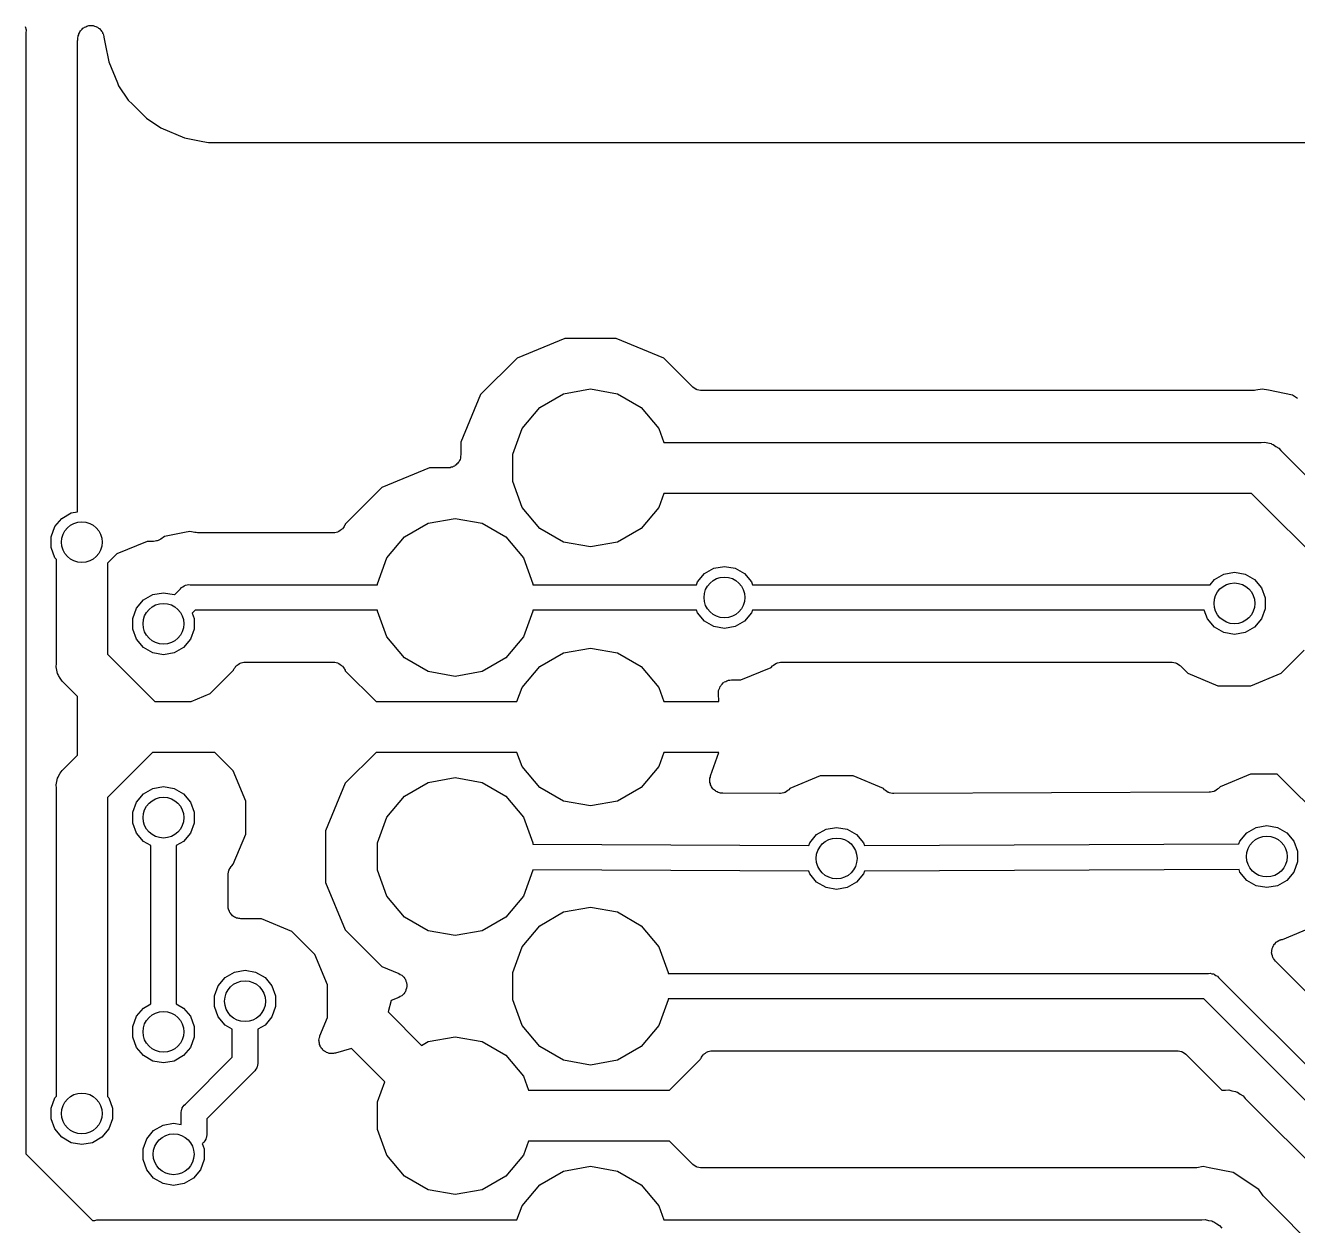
# Model space of a CAD drawing. Extents: x 61 to 194, y -153 to -61.
# Drawn here: x 172.65 to 185.12, y -79.2 to -67.44 of the extents above; entities that cross this region are included whole.
import ezdxf

# ---------------------------------------------------------------- set-up
doc = ezdxf.new("R2010")
doc.units = 0
doc.header["$MEASUREMENT"] = 0
doc.layers.add('BLACK', color=7, linetype='CONTINUOUS')

msp = doc.modelspace()

# ---------------------------------------------------------------- linework, layer by layer
at = {"layer": 'BLACK', "linetype": 'CONTINUOUS'}
for p, q in [((172.644, -67.4458), (172.653, -67.4779)), ((173.193, -67.4804), (173.202, -67.4724)), ((173.202, -67.4724), (173.211, -67.463)), ((173.211, -67.463), (173.219, -67.4583)), ((173.219, -67.4583), (173.227, -67.452)), ((173.227, -67.452), (173.238, -67.4478)), ((173.238, -67.4478), (173.249, -67.4418)), ((173.249, -67.4418), (173.259, -67.4403)), ((173.259, -67.4403), (173.268, -67.4369)), ((173.268, -67.4369), (173.28, -67.4369)), ((173.28, -67.4369), (173.293, -67.435)), ((173.293, -67.435), (173.302, -67.4369)), ((173.302, -67.4369), (173.312, -67.4369)), ((173.312, -67.4369), (173.324, -67.4412)), ((173.324, -67.4412), (173.336, -67.4437)), ((173.336, -67.4437), (173.344, -67.4487)), ((173.344, -67.4487), (173.354, -67.452)), ((173.354, -67.452), (173.363, -67.4601)), ((173.363, -67.4601), (173.374, -67.4665)), ((173.374, -67.4665), (173.38, -67.4741)), ((172.653, -67.4779), (172.65, -67.5109)), ((172.65, -67.5109), (172.65, -78.4964)), ((173.158, -67.5872), (173.16, -67.5749)), ((173.158, -72.2028), (173.158, -67.5872)), ((173.16, -67.5624), (173.165, -67.5372)), ((173.16, -67.5749), (173.16, -67.5624)), ((173.165, -67.5372), (173.169, -67.5282)), ((173.169, -67.5282), (173.171, -67.5186)), ((173.171, -67.5186), (173.177, -67.5078)), ((173.177, -67.5078), (173.181, -67.4961)), ((173.181, -67.4961), (173.188, -67.4888)), ((173.188, -67.4888), (173.193, -67.4804)), ((173.38, -67.4741), (173.387, -67.4804)), ((173.387, -67.4804), (173.394, -67.4912)), ((173.394, -67.4912), (173.401, -67.5009)), ((173.401, -67.5009), (173.404, -67.5102)), ((173.404, -67.5102), (173.409, -67.5186)), ((173.409, -67.5186), (173.412, -67.5309)), ((173.412, -67.5309), (173.416, -67.5427)), ((173.416, -67.5427), (173.415, -67.5493)), ((173.415, -67.5493), (173.428, -67.6137)), ((173.428, -67.6137), (173.428, -67.6137)), ((173.428, -67.6137), (173.464, -67.7928)), ((173.464, -67.7928), (173.549, -67.9979)), ((173.549, -67.9979), (173.56, -68.0256)), ((173.56, -68.0256), (173.655, -68.1671)), ((173.655, -68.1671), (173.696, -68.2081)), ((173.696, -68.2081), (173.696, -68.2081)), ((173.696, -68.2081), (173.833, -68.3452)), ((173.833, -68.3452), (173.974, -68.4397)), ((173.974, -68.4397), (174.207, -68.5362)), ((174.207, -68.5362), (174.386, -68.5718)), ((174.386, -68.5718), (174.386, -68.5718)), ((174.386, -68.5718), (174.443, -68.583)), ((174.443, -68.583), (194.04, -68.583)), ((177.934, -70.502), (177.467, -70.6953)), ((178.439, -70.502), (177.934, -70.502)), ((178.906, -70.6953), (178.439, -70.502)), ((177.467, -70.6953), (177.11, -71.0526)), ((179.187, -70.9768), (178.906, -70.6953)), ((177.11, -71.0526), (176.916, -71.5194)), ((177.689, -71.1793), (177.922, -71.0449)), ((177.922, -71.0449), (178.186, -70.9982)), ((178.186, -70.9982), (178.451, -71.0449)), ((178.451, -71.0449), (178.684, -71.1793)), ((179.192, -70.98), (179.187, -70.9768)), ((179.195, -70.9843), (179.192, -70.98)), ((179.21, -70.9926), (179.195, -70.9843)), ((179.223, -71.0021), (179.21, -70.9926)), ((179.229, -71.0035), (179.223, -71.0021)), ((179.234, -71.0063), (179.229, -71.0035)), ((179.25, -71.0092), (179.234, -71.0063)), ((179.266, -71.0135), (179.25, -71.0092)), ((179.272, -71.013), (179.266, -71.0135)), ((179.277, -71.014), (179.272, -71.013)), ((184.685, -71.014), (179.277, -71.014)), ((184.697, -71.0118), (184.685, -71.014)), ((184.71, -71.0116), (184.697, -71.0118)), ((184.772, -70.9992), (184.71, -71.0116)), ((184.834, -71.0116), (184.772, -70.9992)), ((185.068, -71.058), (184.834, -71.0116)), ((184.834, -71.0116), (184.834, -71.0116)), ((185.12, -71.0928), (185.068, -71.058)), ((177.516, -71.3851), (177.689, -71.1793)), ((178.684, -71.1793), (178.856, -71.3851)), ((177.424, -71.6376), (177.516, -71.3851)), ((178.856, -71.3851), (178.906, -71.522)), ((176.916, -71.5194), (176.916, -71.645)), ((178.906, -71.522), (184.761, -71.522)), ((184.761, -71.522), (184.794, -71.5191)), ((184.794, -71.5191), (184.826, -71.5277)), ((184.826, -71.5277), (184.859, -71.5335)), ((184.859, -71.5335), (184.868, -71.539)), ((184.868, -71.539), (184.879, -71.5419)), ((184.879, -71.5419), (184.906, -71.5609)), ((184.906, -71.5609), (184.935, -71.5775)), ((184.935, -71.5775), (184.956, -71.6029)), ((176.899, -71.7085), (176.892, -71.717)), ((176.903, -71.6981), (176.899, -71.7085)), ((176.909, -71.6884), (176.903, -71.6981)), ((176.911, -71.6775), (176.909, -71.6884)), ((176.914, -71.6671), (176.911, -71.6775)), ((176.916, -71.645), (176.914, -71.6559)), ((176.914, -71.6559), (176.914, -71.6671)), ((177.424, -71.9064), (177.424, -71.6376)), ((184.956, -71.6029), (186.146, -72.792)), ((176.607, -71.772), (176.141, -71.9653)), ((176.789, -71.772), (176.607, -71.772)), ((176.8, -71.7701), (176.789, -71.772)), ((176.811, -71.7701), (176.8, -71.7701)), ((176.822, -71.7663), (176.811, -71.7701)), ((176.833, -71.7643), (176.822, -71.7663)), ((176.842, -71.7588), (176.833, -71.7643)), ((176.853, -71.755), (176.842, -71.7588)), ((176.861, -71.7478), (176.853, -71.755)), ((176.871, -71.7423), (176.861, -71.7478)), ((176.878, -71.7338), (176.871, -71.7423)), ((176.887, -71.7266), (176.878, -71.7338)), ((176.892, -71.717), (176.887, -71.7266)), ((177.516, -72.1589), (177.424, -71.9064)), ((176.141, -71.9653), (175.783, -72.3226)), ((178.906, -72.022), (178.856, -72.1589)), ((184.668, -72.022), (178.906, -72.022)), ((185.858, -73.2111), (184.668, -72.022)), ((173.096, -72.2137), (173.158, -72.2028)), ((177.689, -72.3647), (177.516, -72.1589)), ((178.856, -72.1589), (178.684, -72.3647)), ((172.936, -72.3477), (173.004, -72.2666)), ((173.004, -72.2666), (173.096, -72.2137)), ((175.776, -72.3376), (175.773, -72.3455)), ((175.78, -72.3306), (175.776, -72.3376)), ((175.783, -72.3226), (175.78, -72.3306)), ((176.363, -72.4493), (176.595, -72.3149)), ((176.595, -72.3149), (176.86, -72.2682)), ((176.86, -72.2682), (177.125, -72.3149)), ((177.125, -72.3149), (177.357, -72.4493)), ((172.9, -72.4471), (172.936, -72.3477)), ((172.9, -72.5529), (172.9, -72.4471)), ((174.011, -72.4457), (173.974, -72.4706)), ((174.208, -72.4066), (174.011, -72.4457)), ((174.258, -72.3966), (174.208, -72.4066)), ((174.208, -72.4066), (174.208, -72.4066)), ((174.308, -72.4066), (174.258, -72.3966)), ((174.321, -72.4068), (174.308, -72.4066)), ((174.333, -72.409), (174.321, -72.4068)), ((175.663, -72.409), (174.333, -72.409)), ((175.671, -72.4075), (175.663, -72.409)), ((175.679, -72.4079), (175.671, -72.4075)), ((175.692, -72.4037), (175.679, -72.4079)), ((175.706, -72.4013), (175.692, -72.4037)), ((175.713, -72.3972), (175.706, -72.4013)), ((175.721, -72.3946), (175.713, -72.3972)), ((175.732, -72.3862), (175.721, -72.3946)), ((175.744, -72.3793), (175.732, -72.3862)), ((175.75, -72.3729), (175.744, -72.3793)), ((175.756, -72.3678), (175.75, -72.3729)), ((175.764, -72.3561), (175.756, -72.3678)), ((175.773, -72.3455), (175.764, -72.3561)), ((176.19, -72.6551), (176.363, -72.4493)), ((177.357, -72.4493), (177.53, -72.6551)), ((177.922, -72.4991), (177.689, -72.3647)), ((178.684, -72.3647), (178.451, -72.4991)), ((172.936, -72.6523), (172.9, -72.5529)), ((173.839, -72.492), (173.542, -72.615)), ((173.903, -72.492), (173.839, -72.492)), ((173.918, -72.4894), (173.903, -72.492)), ((173.933, -72.4884), (173.918, -72.4894)), ((173.94, -72.4856), (173.933, -72.4884)), ((173.947, -72.4843), (173.94, -72.4856)), ((173.96, -72.4767), (173.947, -72.4843)), ((173.974, -72.4706), (173.96, -72.4767)), ((178.186, -72.5458), (177.922, -72.4991)), ((178.451, -72.4991), (178.186, -72.5458)), ((172.95, -72.6688), (172.936, -72.6523)), ((172.95, -73.6891), (172.95, -72.6688)), ((173.542, -72.615), (173.45, -72.7073)), ((173.45, -72.7073), (173.45, -73.5964)), ((176.098, -72.9076), (176.19, -72.6551)), ((177.53, -72.6551), (177.622, -72.9076)), ((179.236, -72.8897), (179.304, -72.8086)), ((179.304, -72.8086), (179.396, -72.7557)), ((179.396, -72.7557), (179.5, -72.7374)), ((179.5, -72.7374), (179.604, -72.7557)), ((179.604, -72.7557), (179.696, -72.8086)), ((179.696, -72.8086), (179.764, -72.8897)), ((184.304, -72.8666), (184.396, -72.8137)), ((184.396, -72.8137), (184.5, -72.7954)), ((184.5, -72.7954), (184.604, -72.8137)), ((184.604, -72.8137), (184.696, -72.8666)), ((174.108, -73.0157), (174.166, -72.9575)), ((174.166, -72.9575), (174.176, -72.9448)), ((174.176, -72.9448), (174.191, -72.9365)), ((174.191, -72.9365), (174.204, -72.927)), ((174.204, -72.927), (174.21, -72.9255)), ((174.21, -72.9255), (174.215, -72.9227)), ((174.215, -72.9227), (174.231, -72.9198)), ((174.231, -72.9198), (174.247, -72.9156)), ((174.247, -72.9156), (174.263, -72.917)), ((174.263, -72.917), (176.098, -72.917)), ((176.098, -72.917), (176.098, -72.9076)), ((177.622, -72.9076), (177.622, -72.917)), ((177.622, -72.917), (179.226, -72.917)), ((179.226, -72.917), (179.236, -72.8897)), ((179.764, -72.8897), (179.774, -72.917)), ((179.774, -72.917), (184.262, -72.917)), ((184.262, -72.917), (184.304, -72.8666)), ((184.696, -72.8666), (184.764, -72.9477)), ((184.764, -72.9477), (184.8, -73.0471)), ((173.736, -73.1477), (173.804, -73.0666)), ((173.804, -73.0666), (173.896, -73.0137)), ((173.896, -73.0137), (174, -72.9954)), ((174, -72.9954), (174.104, -73.0137)), ((174.104, -73.0137), (174.108, -73.0157)), ((184.8, -73.0471), (184.8, -73.1529)), ((173.7, -73.2471), (173.736, -73.1477)), ((174.31, -73.167), (174.281, -73.1955)), ((174.281, -73.1955), (174.3, -73.2471)), ((176.098, -73.167), (174.31, -73.167)), ((176.098, -73.1764), (176.098, -73.167)), ((176.19, -73.4289), (176.098, -73.1764)), ((177.622, -73.1764), (177.53, -73.4289)), ((179.226, -73.167), (177.622, -73.167)), ((177.622, -73.167), (177.622, -73.1764)), ((179.236, -73.1943), (179.226, -73.167)), ((179.304, -73.2754), (179.236, -73.1943)), ((179.764, -73.1943), (179.696, -73.2754)), ((179.774, -73.167), (179.764, -73.1943)), ((184.205, -73.167), (179.774, -73.167)), ((184.236, -73.2523), (184.205, -73.167)), ((184.8, -73.1529), (184.764, -73.2523)), ((173.7, -73.3529), (173.7, -73.2471)), ((174.3, -73.2471), (174.3, -73.3529)), ((179.396, -73.3283), (179.304, -73.2754)), ((179.5, -73.3466), (179.396, -73.3283)), ((179.604, -73.3283), (179.5, -73.3466)), ((179.696, -73.2754), (179.604, -73.3283)), ((184.304, -73.3334), (184.236, -73.2523)), ((184.396, -73.3863), (184.304, -73.3334)), ((184.696, -73.3334), (184.604, -73.3863)), ((184.764, -73.2523), (184.696, -73.3334)), ((173.736, -73.4523), (173.7, -73.3529)), ((173.804, -73.5334), (173.736, -73.4523)), ((174.264, -73.4523), (174.196, -73.5334)), ((174.3, -73.3529), (174.264, -73.4523)), ((176.363, -73.6347), (176.19, -73.4289)), ((177.53, -73.4289), (177.357, -73.6347)), ((184.5, -73.4046), (184.396, -73.3863)), ((184.604, -73.3863), (184.5, -73.4046)), ((173.896, -73.5863), (173.804, -73.5334)), ((174.196, -73.5334), (174.104, -73.5863)), ((177.922, -73.5849), (178.186, -73.5382)), ((178.186, -73.5382), (178.451, -73.5849)), ((184.958, -73.785), (185.185, -73.5577)), ((172.947, -73.7221), (172.95, -73.6891)), ((173.45, -73.5964), (173.916, -74.062)), ((174, -73.6046), (173.896, -73.5863)), ((174.104, -73.5863), (174, -73.6046)), ((174.717, -73.7111), (174.722, -73.7047)), ((174.722, -73.7047), (174.734, -73.6978)), ((174.734, -73.6978), (174.745, -73.6893)), ((174.745, -73.6893), (174.753, -73.6868)), ((174.753, -73.6868), (174.761, -73.6827)), ((174.761, -73.6827), (174.774, -73.6803)), ((174.774, -73.6803), (174.788, -73.6761)), ((174.788, -73.6761), (174.796, -73.6765)), ((174.796, -73.6765), (174.804, -73.675)), ((174.804, -73.675), (175.663, -73.675)), ((175.663, -73.675), (175.671, -73.6765)), ((175.671, -73.6765), (175.679, -73.6761)), ((175.679, -73.6761), (175.692, -73.6803)), ((175.692, -73.6803), (175.706, -73.6827)), ((175.706, -73.6827), (175.713, -73.6868)), ((175.713, -73.6868), (175.721, -73.6893)), ((175.721, -73.6893), (175.732, -73.6978)), ((175.732, -73.6978), (175.744, -73.7047)), ((175.744, -73.7047), (175.75, -73.7111)), ((176.595, -73.7691), (176.363, -73.6347)), ((177.357, -73.6347), (177.125, -73.7691)), ((177.689, -73.7193), (177.922, -73.5849)), ((178.451, -73.5849), (178.684, -73.7193)), ((179.972, -73.7122), (179.977, -73.709)), ((179.977, -73.709), (179.981, -73.7047)), ((179.981, -73.7047), (179.995, -73.6964)), ((179.995, -73.6964), (180.009, -73.6869)), ((180.009, -73.6869), (180.014, -73.6855)), ((180.014, -73.6855), (180.019, -73.6827)), ((180.019, -73.6827), (180.035, -73.6798)), ((180.035, -73.6798), (180.051, -73.6755)), ((180.051, -73.6755), (180.057, -73.676)), ((180.057, -73.676), (180.062, -73.675)), ((180.062, -73.675), (183.88, -73.675)), ((183.88, -73.675), (183.885, -73.676)), ((183.885, -73.676), (183.891, -73.6755)), ((183.891, -73.6755), (183.907, -73.6798)), ((183.907, -73.6798), (183.923, -73.6827)), ((183.923, -73.6827), (183.928, -73.6855)), ((183.928, -73.6855), (183.933, -73.6869)), ((183.933, -73.6869), (183.947, -73.6964)), ((183.947, -73.6964), (183.961, -73.7047)), ((183.961, -73.7047), (183.965, -73.709)), ((183.965, -73.709), (183.97, -73.7122)), ((172.956, -73.7542), (172.947, -73.7221)), ((172.961, -73.7868), (172.956, -73.7542)), ((172.967, -73.7965), (172.961, -73.7868)), ((172.97, -73.8073), (172.967, -73.7965)), ((172.989, -73.8345), (172.97, -73.8073)), ((174.458, -73.985), (174.685, -73.7577)), ((174.685, -73.7577), (174.687, -73.7534)), ((174.687, -73.7534), (174.691, -73.7464)), ((174.691, -73.7464), (174.694, -73.7385)), ((174.694, -73.7385), (174.703, -73.7279)), ((174.703, -73.7279), (174.71, -73.7162)), ((174.71, -73.7162), (174.717, -73.7111)), ((175.75, -73.7111), (175.756, -73.7162)), ((175.756, -73.7162), (175.764, -73.7279)), ((175.764, -73.7279), (175.773, -73.7385)), ((175.773, -73.7385), (175.776, -73.7464)), ((175.776, -73.7464), (175.78, -73.7534)), ((175.78, -73.7534), (175.783, -73.7614)), ((175.783, -73.7614), (176.084, -74.062)), ((176.86, -73.8158), (176.595, -73.7691)), ((177.125, -73.7691), (176.86, -73.8158)), ((177.516, -73.9251), (177.689, -73.7193)), ((178.684, -73.7193), (178.856, -73.9251)), ((179.661, -73.85), (179.958, -73.727)), ((179.958, -73.727), (179.972, -73.7122)), ((183.97, -73.7122), (184.042, -73.785)), ((184.042, -73.785), (184.339, -73.908)), ((184.661, -73.908), (184.958, -73.785)), ((173.006, -73.8632), (172.989, -73.8345)), ((173.031, -73.8845), (173.006, -73.8632)), ((173.158, -74.0116), (173.031, -73.8845)), ((177.466, -74.062), (177.516, -73.9251)), ((178.856, -73.9251), (178.906, -74.062)), ((179.443, -73.9549), (179.446, -73.9475)), ((179.443, -73.9692), (179.443, -73.9549)), ((179.446, -73.9475), (179.447, -73.9396)), ((179.447, -73.9396), (179.454, -73.9269)), ((179.454, -73.9269), (179.458, -73.9135)), ((179.458, -73.9135), (179.464, -73.9074)), ((179.464, -73.9074), (179.467, -73.9003)), ((179.467, -73.9003), (179.478, -73.8906)), ((179.478, -73.8906), (179.487, -73.8797)), ((179.487, -73.8797), (179.494, -73.8757)), ((179.494, -73.8757), (179.499, -73.8703)), ((179.499, -73.8703), (179.513, -73.8648)), ((179.513, -73.8648), (179.525, -73.8577)), ((179.525, -73.8577), (179.533, -73.8563)), ((179.533, -73.8563), (179.54, -73.8532)), ((179.54, -73.8532), (179.554, -73.8525)), ((179.554, -73.8525), (179.568, -73.85)), ((179.568, -73.85), (179.661, -73.85)), ((184.339, -73.908), (184.661, -73.908)), ((173.158, -74.5884), (173.158, -74.0116)), ((173.916, -74.062), (174.272, -74.062)), ((174.272, -74.062), (174.458, -73.985)), ((176.084, -74.062), (177.466, -74.062)), ((178.906, -74.062), (179.445, -74.062)), ((179.442, -73.9833), (179.443, -73.9692)), ((179.445, -74.062), (179.442, -73.9833)), ((173.892, -74.562), (173.45, -75.0036)), ((174.505, -74.562), (173.892, -74.562)), ((174.685, -74.7423), (174.505, -74.562)), ((176.084, -74.562), (175.783, -74.8626)), ((177.466, -74.562), (176.084, -74.562)), ((177.516, -74.6989), (177.466, -74.562)), ((178.906, -74.562), (178.856, -74.6989)), ((179.446, -74.562), (178.906, -74.562)), ((179.364, -74.7919), (179.446, -74.562)), ((173.031, -74.7155), (173.158, -74.5884)), ((177.689, -74.9047), (177.516, -74.6989)), ((178.856, -74.6989), (178.684, -74.9047)), ((172.956, -74.8458), (172.961, -74.8132)), ((172.961, -74.8132), (172.967, -74.8035)), ((172.967, -74.8035), (172.97, -74.7927)), ((172.97, -74.7927), (172.989, -74.7655)), ((172.989, -74.7655), (173.006, -74.7368)), ((173.006, -74.7368), (173.031, -74.7155)), ((174.808, -75.0393), (174.685, -74.7423)), ((176.595, -74.8549), (176.86, -74.8082)), ((176.86, -74.8082), (177.125, -74.8549)), ((179.356, -74.8354), (179.358, -74.8238)), ((179.358, -74.812), (179.362, -74.8022)), ((179.358, -74.8238), (179.358, -74.812)), ((179.362, -74.8022), (179.364, -74.7919)), ((180.439, -74.792), (180.142, -74.915)), ((180.761, -74.792), (180.439, -74.792)), ((181.058, -74.915), (180.761, -74.792)), ((184.657, -74.774), (184.36, -74.897)), ((184.92, -74.774), (184.657, -74.774)), ((185.626, -75.4796), (184.92, -74.774)), ((172.947, -74.8779), (172.956, -74.8458)), ((172.95, -74.9109), (172.947, -74.8779)), ((172.95, -77.9312), (172.95, -74.9109)), ((173.804, -74.9666), (173.896, -74.9137)), ((173.896, -74.9137), (174, -74.8954)), ((174, -74.8954), (174.104, -74.9137)), ((174.104, -74.9137), (174.196, -74.9666)), ((175.783, -74.8626), (175.59, -75.3294)), ((176.363, -74.9893), (176.595, -74.8549)), ((177.125, -74.8549), (177.357, -74.9893)), ((177.922, -75.0391), (177.689, -74.9047)), ((178.684, -74.9047), (178.451, -75.0391)), ((179.358, -74.8457), (179.356, -74.8354)), ((179.358, -74.8561), (179.358, -74.8457)), ((179.362, -74.8672), (179.358, -74.8561)), ((179.364, -74.8788), (179.362, -74.8672)), ((179.369, -74.8878), (179.364, -74.8788)), ((179.373, -74.8976), (179.369, -74.8878)), ((179.38, -74.9067), (179.373, -74.8976)), ((179.386, -74.9169), (179.38, -74.9067)), ((179.394, -74.9235), (179.386, -74.9169)), ((179.401, -74.9315), (179.394, -74.9235)), ((179.411, -74.9375), (179.401, -74.9315)), ((179.42, -74.945), (179.411, -74.9375)), ((179.43, -74.9485), (179.42, -74.945)), ((179.439, -74.9537), (179.43, -74.9485)), ((179.451, -74.9559), (179.439, -74.9537)), ((179.462, -74.9598), (179.451, -74.9559)), ((180.088, -74.9539), (180.083, -74.9568)), ((180.094, -74.9524), (180.088, -74.9539)), ((180.107, -74.9431), (180.094, -74.9524)), ((180.122, -74.935), (180.107, -74.9431)), ((180.125, -74.9305), (180.122, -74.935)), ((180.13, -74.9271), (180.125, -74.9305)), ((180.142, -74.915), (180.13, -74.9271)), ((181.07, -74.9274), (181.058, -74.915)), ((181.075, -74.9308), (181.07, -74.9274)), ((181.079, -74.9352), (181.075, -74.9308)), ((181.093, -74.9433), (181.079, -74.9352)), ((181.106, -74.9527), (181.093, -74.9433)), ((181.112, -74.9542), (181.106, -74.9527)), ((181.117, -74.9571), (181.112, -74.9542)), ((184.254, -74.9514), (181.16, -74.9646)), ((184.259, -74.9505), (184.254, -74.9514)), ((184.264, -74.9509), (184.259, -74.9505)), ((184.281, -74.9466), (184.264, -74.9509)), ((184.297, -74.9436), (184.281, -74.9466)), ((184.302, -74.9409), (184.297, -74.9436)), ((184.307, -74.9395), (184.302, -74.9409)), ((184.321, -74.9298), (184.307, -74.9395)), ((184.335, -74.9213), (184.321, -74.9298)), ((184.339, -74.9173), (184.335, -74.9213)), ((184.343, -74.9142), (184.339, -74.9173)), ((184.36, -74.897), (184.343, -74.9142)), ((173.45, -75.0036), (173.45, -77.9163)), ((173.7, -75.1471), (173.736, -75.0477)), ((173.736, -75.0477), (173.804, -74.9666)), ((174.196, -74.9666), (174.264, -75.0477)), ((174.264, -75.0477), (174.3, -75.1471)), ((174.808, -75.3607), (174.808, -75.0393)), ((176.19, -75.1951), (176.363, -74.9893)), ((177.357, -74.9893), (177.53, -75.1951)), ((178.186, -75.0858), (177.922, -75.0391)), ((178.451, -75.0391), (178.186, -75.0858)), ((179.472, -74.9598), (179.462, -74.9598)), ((179.483, -74.9616), (179.472, -74.9598)), ((180.04, -74.9643), (179.483, -74.9616)), ((180.046, -74.9633), (180.04, -74.9643)), ((180.051, -74.9638), (180.046, -74.9633)), ((180.067, -74.9596), (180.051, -74.9638)), ((180.083, -74.9568), (180.067, -74.9596)), ((181.133, -74.9599), (181.117, -74.9571)), ((181.149, -74.9641), (181.133, -74.9599)), ((181.155, -74.9636), (181.149, -74.9641)), ((181.16, -74.9646), (181.155, -74.9636)), ((173.7, -75.2529), (173.7, -75.1471)), ((174.3, -75.1471), (174.3, -75.2529)), ((176.098, -75.4476), (176.19, -75.1951)), ((177.53, -75.1951), (177.622, -75.4476)), ((173.736, -75.3523), (173.7, -75.2529)), ((174.3, -75.2529), (174.264, -75.3523)), ((175.59, -75.3294), (175.59, -75.8346)), ((180.404, -75.3666), (180.496, -75.3137)), ((180.496, -75.3137), (180.6, -75.2954)), ((180.6, -75.2954), (180.704, -75.3137)), ((180.704, -75.3137), (180.796, -75.3666)), ((184.622, -75.3486), (184.714, -75.2957)), ((184.714, -75.2957), (184.818, -75.2774)), ((184.818, -75.2774), (184.922, -75.2957)), ((184.922, -75.2957), (185.014, -75.3486)), ((173.804, -75.4334), (173.736, -75.3523)), ((173.875, -75.4742), (173.804, -75.4334)), ((174.196, -75.4334), (174.125, -75.4742)), ((174.264, -75.3523), (174.196, -75.4334)), ((174.685, -75.6577), (174.808, -75.3607)), ((176.098, -75.7164), (176.098, -75.4476)), ((177.622, -75.4476), (177.622, -75.4607)), ((180.327, -75.4737), (180.336, -75.4477)), ((180.336, -75.4477), (180.404, -75.3666)), ((180.796, -75.3666), (180.864, -75.4477)), ((180.864, -75.4477), (180.873, -75.4738)), ((184.544, -75.4582), (184.554, -75.4297)), ((184.554, -75.4297), (184.622, -75.3486)), ((185.014, -75.3486), (185.082, -75.4297)), ((185.082, -75.4297), (185.118, -75.5291)), ((173.875, -77.0258), (173.875, -75.4742)), ((174.125, -75.4742), (174.125, -77.0258)), ((177.622, -75.4607), (180.327, -75.4737)), ((180.873, -75.4738), (184.544, -75.4582)), ((185.118, -75.5291), (185.118, -75.6349)), ((174.645, -75.7086), (174.654, -75.695)), ((174.654, -75.695), (174.663, -75.6807)), ((174.663, -75.6807), (174.667, -75.6771)), ((174.667, -75.6771), (174.67, -75.6725)), ((174.67, -75.6725), (174.685, -75.6577)), ((185.118, -75.6349), (185.082, -75.7343)), ((174.633, -75.7512), (174.638, -75.7352)), ((174.634, -75.7568), (174.633, -75.7512)), ((174.633, -75.7623), (174.634, -75.7568)), ((174.633, -76.065), (174.633, -75.7623)), ((174.638, -75.7352), (174.641, -75.7189)), ((174.641, -75.7189), (174.643, -75.714)), ((174.643, -75.714), (174.645, -75.7086)), ((176.19, -75.9689), (176.098, -75.7164)), ((177.622, -75.7164), (177.53, -75.9689)), ((180.326, -75.7237), (177.622, -75.7107)), ((177.622, -75.7107), (177.622, -75.7164)), ((180.336, -75.7523), (180.326, -75.7237)), ((180.404, -75.8334), (180.336, -75.7523)), ((180.864, -75.7523), (180.796, -75.8334)), ((180.874, -75.7238), (180.864, -75.7523)), ((184.545, -75.7082), (180.874, -75.7238)), ((184.554, -75.7343), (184.545, -75.7082)), ((184.622, -75.8154), (184.554, -75.7343)), ((184.714, -75.8683), (184.622, -75.8154)), ((185.014, -75.8154), (184.922, -75.8683)), ((185.082, -75.7343), (185.014, -75.8154)), ((175.59, -75.8346), (175.783, -76.3014)), ((180.496, -75.8863), (180.404, -75.8334)), ((180.6, -75.9046), (180.496, -75.8863)), ((180.704, -75.8863), (180.6, -75.9046)), ((180.796, -75.8334), (180.704, -75.8863)), ((184.818, -75.8866), (184.714, -75.8683)), ((184.922, -75.8683), (184.818, -75.8866)), ((174.635, -76.0759), (174.633, -76.065)), ((174.635, -76.0871), (174.635, -76.0759)), ((176.363, -76.1747), (176.19, -75.9689)), ((177.53, -75.9689), (177.357, -76.1747)), ((177.922, -76.1249), (178.186, -76.0782)), ((178.186, -76.0782), (178.451, -76.1249)), ((174.639, -76.0975), (174.635, -76.0871)), ((174.641, -76.1084), (174.639, -76.0975)), ((174.646, -76.1181), (174.641, -76.1084)), ((174.65, -76.1285), (174.646, -76.1181)), ((174.657, -76.137), (174.65, -76.1285)), ((174.663, -76.1466), (174.657, -76.137)), ((174.671, -76.1538), (174.663, -76.1466)), ((174.678, -76.1623), (174.671, -76.1538)), ((174.688, -76.1678), (174.678, -76.1623)), ((174.696, -76.175), (174.688, -76.1678)), ((174.707, -76.1788), (174.696, -76.175)), ((174.717, -76.1843), (174.707, -76.1788)), ((174.728, -76.1863), (174.717, -76.1843)), ((174.738, -76.1901), (174.728, -76.1863)), ((174.749, -76.1901), (174.738, -76.1901)), ((174.76, -76.192), (174.749, -76.1901)), ((174.961, -76.192), (174.76, -76.192)), ((175.258, -76.315), (174.961, -76.192)), ((176.595, -76.3091), (176.363, -76.1747)), ((177.357, -76.1747), (177.125, -76.3091)), ((177.689, -76.2593), (177.922, -76.1249)), ((178.451, -76.1249), (178.684, -76.2593)), ((175.485, -76.5423), (175.258, -76.315)), ((175.783, -76.3014), (176.141, -76.6587)), ((176.86, -76.3558), (176.595, -76.3091)), ((177.125, -76.3091), (176.86, -76.3558)), ((177.516, -76.4651), (177.689, -76.2593)), ((178.684, -76.2593), (178.856, -76.4651)), ((184.971, -76.3933), (185.276, -76.267)), ((184.882, -76.4535), (184.885, -76.4492)), ((184.885, -76.4492), (184.888, -76.4442)), ((184.888, -76.4442), (184.9, -76.4324)), ((184.9, -76.4324), (184.91, -76.4197)), ((184.91, -76.4197), (184.915, -76.4169)), ((184.915, -76.4169), (184.919, -76.413)), ((184.919, -76.413), (184.934, -76.406)), ((184.934, -76.406), (184.948, -76.3977)), ((184.948, -76.3977), (184.954, -76.3967)), ((184.954, -76.3967), (184.959, -76.3943)), ((184.959, -76.3943), (184.971, -76.3933)), ((175.608, -76.8393), (175.485, -76.5423)), ((177.424, -76.7176), (177.516, -76.4651)), ((178.856, -76.4651), (178.948, -76.7176)), ((184.865, -76.5281), (184.867, -76.5115)), ((184.867, -76.5335), (184.865, -76.5281)), ((184.867, -76.4949), (184.869, -76.4897)), ((184.867, -76.5115), (184.867, -76.4949)), ((184.867, -76.5391), (184.867, -76.5335)), ((184.872, -76.5546), (184.867, -76.5391)), ((184.869, -76.4841), (184.876, -76.4691)), ((184.869, -76.4897), (184.869, -76.4841)), ((184.877, -76.5707), (184.872, -76.5546)), ((184.876, -76.4691), (184.882, -76.4535)), ((184.88, -76.5752), (184.877, -76.5707)), ((184.882, -76.5805), (184.88, -76.5752)), ((174.696, -76.7137), (174.8, -76.6954)), ((174.8, -76.6954), (174.904, -76.7137)), ((176.141, -76.6587), (176.308, -76.7281)), ((184.892, -76.5932), (184.882, -76.5805)), ((184.902, -76.6068), (184.892, -76.5932)), ((185.747, -77.4518), (184.902, -76.6068)), ((174.536, -76.8477), (174.604, -76.7666)), ((174.604, -76.7666), (174.696, -76.7137)), ((174.904, -76.7137), (174.996, -76.7666)), ((174.996, -76.7666), (175.064, -76.8477)), ((176.308, -76.7281), (176.322, -76.737)), ((176.322, -76.737), (176.337, -76.7447)), ((176.337, -76.7447), (176.341, -76.7488)), ((176.341, -76.7488), (176.345, -76.7518)), ((176.345, -76.7518), (176.356, -76.765)), ((176.356, -76.765), (176.367, -76.7772)), ((176.367, -76.7772), (176.369, -76.7824)), ((176.369, -76.7824), (176.372, -76.7868)), ((176.372, -76.7868), (176.377, -76.8026)), ((176.377, -76.8026), (176.384, -76.8179)), ((176.384, -76.8179), (176.384, -76.8235)), ((176.384, -76.8235), (176.386, -76.8289)), ((177.424, -76.9864), (177.424, -76.7176)), ((178.948, -76.7176), (178.948, -76.727)), ((178.948, -76.727), (184.247, -76.727)), ((184.247, -76.727), (184.263, -76.7256)), ((184.263, -76.7256), (184.279, -76.7298)), ((184.279, -76.7298), (184.295, -76.7327)), ((184.295, -76.7327), (184.3, -76.7355)), ((184.3, -76.7355), (184.306, -76.737)), ((184.306, -76.737), (184.319, -76.7465)), ((184.319, -76.7465), (184.334, -76.7548)), ((184.334, -76.7548), (184.344, -76.7675)), ((184.344, -76.7675), (185.574, -77.997)), ((174.5, -76.9471), (174.536, -76.8477)), ((174.5, -77.0529), (174.5, -76.9471)), ((175.064, -76.8477), (175.1, -76.9471)), ((175.1, -76.9471), (175.1, -77.0529)), ((175.608, -77.1607), (175.608, -76.8393)), ((176.337, -76.9462), (176.322, -76.9538)), ((176.341, -76.9421), (176.337, -76.9462)), ((176.345, -76.9391), (176.341, -76.9421)), ((176.356, -76.9259), (176.345, -76.9391)), ((176.367, -76.9137), (176.356, -76.9259)), ((176.369, -76.9085), (176.367, -76.9137)), ((176.372, -76.9041), (176.369, -76.9085)), ((176.377, -76.8883), (176.372, -76.9041)), ((176.384, -76.8729), (176.377, -76.8883)), ((176.386, -76.862), (176.384, -76.8673)), ((176.384, -76.8673), (176.384, -76.8729)), ((176.386, -76.8289), (176.385, -76.8454)), ((176.385, -76.8454), (176.386, -76.862)), ((173.736, -77.1477), (173.804, -77.0666)), ((173.804, -77.0666), (173.875, -77.0258)), ((174.125, -77.0258), (174.196, -77.0666)), ((174.196, -77.0666), (174.264, -77.1477)), ((174.536, -77.1523), (174.5, -77.0529)), ((175.1, -77.0529), (175.064, -77.1523)), ((176.234, -76.9935), (176.202, -77.1049)), ((176.308, -76.9628), (176.234, -76.9935)), ((176.322, -76.9538), (176.308, -76.9628)), ((177.516, -77.2389), (177.424, -76.9864)), ((178.948, -76.9864), (178.856, -77.2389)), ((184.2, -76.977), (178.948, -76.977)), ((178.948, -76.977), (178.948, -76.9864)), ((185.43, -78.2065), (184.2, -76.977)), ((173.7, -77.2471), (173.736, -77.1477)), ((174.264, -77.1477), (174.3, -77.2471)), ((174.604, -77.2334), (174.536, -77.1523)), ((175.064, -77.1523), (174.996, -77.2334)), ((175.534, -77.3382), (175.608, -77.1607)), ((176.202, -77.1049), (176.53, -77.4327)), ((173.7, -77.3529), (173.7, -77.2471)), ((174.3, -77.2471), (174.3, -77.3529)), ((174.675, -77.2742), (174.604, -77.2334)), ((174.675, -77.5482), (174.675, -77.2742)), ((174.996, -77.2334), (174.925, -77.2742)), ((174.925, -77.2742), (174.925, -77.5946)), ((177.689, -77.4447), (177.516, -77.2389)), ((178.856, -77.2389), (178.684, -77.4447)), ((173.736, -77.4523), (173.7, -77.3529)), ((174.3, -77.3529), (174.264, -77.4523)), ((175.525, -77.3812), (175.528, -77.3688)), ((175.526, -77.3906), (175.525, -77.3812)), ((175.526, -77.4001), (175.526, -77.3906)), ((175.529, -77.4123), (175.526, -77.4001)), ((175.528, -77.3688), (175.529, -77.3561)), ((175.529, -77.3561), (175.532, -77.3474)), ((175.531, -77.425), (175.529, -77.4123)), ((175.535, -77.4334), (175.531, -77.425)), ((175.532, -77.3474), (175.534, -77.3382)), ((175.538, -77.4425), (175.535, -77.4334)), ((175.545, -77.4528), (175.538, -77.4425)), ((176.53, -77.4327), (176.595, -77.3949)), ((176.595, -77.3949), (176.86, -77.3482)), ((176.86, -77.3482), (177.125, -77.3949)), ((177.125, -77.3949), (177.357, -77.5293)), ((177.922, -77.5791), (177.689, -77.4447)), ((178.684, -77.4447), (178.451, -77.5791)), ((173.804, -77.5334), (173.736, -77.4523)), ((173.896, -77.5863), (173.804, -77.5334)), ((174.196, -77.5334), (174.104, -77.5863)), ((174.264, -77.4523), (174.196, -77.5334)), ((174.215, -78.0077), (174.675, -77.5482)), ((175.551, -77.4641), (175.545, -77.4528)), ((175.558, -77.4705), (175.551, -77.4641)), ((175.564, -77.4781), (175.558, -77.4705)), ((175.574, -77.4853), (175.564, -77.4781)), ((175.584, -77.4939), (175.574, -77.4853)), ((175.592, -77.4975), (175.584, -77.4939)), ((175.6, -77.5028), (175.592, -77.4975)), ((175.613, -77.5059), (175.6, -77.5028)), ((175.624, -77.5108), (175.613, -77.5059)), ((175.634, -77.5112), (175.624, -77.5108)), ((175.643, -77.5135), (175.634, -77.5112)), ((175.656, -77.5121), (175.643, -77.5135)), ((175.668, -77.5127), (175.656, -77.5121)), ((175.677, -77.5098), (175.668, -77.5127)), ((175.687, -77.5089), (175.677, -77.5098)), ((175.843, -77.4641), (175.687, -77.5089)), ((176.17, -77.7908), (175.843, -77.4641)), ((177.357, -77.5293), (177.53, -77.7351)), ((178.962, -77.872), (179.263, -77.5714)), ((179.263, -77.5714), (179.266, -77.5634)), ((179.266, -77.5634), (179.271, -77.5564)), ((179.271, -77.5564), (179.274, -77.5485)), ((179.274, -77.5485), (179.283, -77.5379)), ((179.283, -77.5379), (179.29, -77.5262)), ((179.29, -77.5262), (179.297, -77.5211)), ((179.297, -77.5211), (179.302, -77.5147)), ((179.302, -77.5147), (179.314, -77.5078)), ((179.314, -77.5078), (179.325, -77.4993)), ((179.325, -77.4993), (179.333, -77.4968)), ((179.333, -77.4968), (179.34, -77.4927)), ((179.34, -77.4927), (179.354, -77.4903)), ((179.354, -77.4903), (179.367, -77.4861)), ((179.367, -77.4861), (179.375, -77.4865)), ((179.375, -77.4865), (179.384, -77.485)), ((179.384, -77.485), (183.937, -77.485)), ((183.937, -77.485), (183.943, -77.486)), ((183.943, -77.486), (183.948, -77.4855)), ((183.948, -77.4855), (183.964, -77.4898)), ((183.964, -77.4898), (183.981, -77.4927)), ((183.981, -77.4927), (183.985, -77.4955)), ((183.985, -77.4955), (183.991, -77.4969)), ((183.991, -77.4969), (184.004, -77.5064)), ((184.004, -77.5064), (184.019, -77.5147)), ((184.019, -77.5147), (184.022, -77.519)), ((184.022, -77.519), (184.027, -77.5222)), ((184.027, -77.5222), (184.377, -77.872)), ((174, -77.6046), (173.896, -77.5863)), ((174.104, -77.5863), (174, -77.6046)), ((174.885, -77.6922), (174.425, -78.1518)), ((174.897, -77.6816), (174.885, -77.6922)), ((174.906, -77.6672), (174.897, -77.6816)), ((174.915, -77.6536), (174.906, -77.6672)), ((174.916, -77.6482), (174.915, -77.6536)), ((174.919, -77.6434), (174.916, -77.6482)), ((174.922, -77.6271), (174.919, -77.6434)), ((174.926, -77.6111), (174.922, -77.6271)), ((174.925, -77.5946), (174.926, -77.6111)), ((178.186, -77.6258), (177.922, -77.5791)), ((178.451, -77.5791), (178.186, -77.6258)), ((176.098, -77.9876), (176.17, -77.7908)), ((177.53, -77.7351), (177.58, -77.872)), ((172.9, -78.0471), (172.936, -77.9477)), ((172.936, -77.9477), (172.95, -77.9312)), ((173.45, -77.9163), (173.45, -77.9171)), ((173.45, -77.9171), (173.451, -77.9282)), ((173.451, -77.9282), (173.453, -77.935)), ((173.453, -77.935), (173.464, -77.9477)), ((173.464, -77.9477), (173.5, -78.0471)), ((177.58, -77.872), (178.962, -77.872)), ((184.377, -77.872), (184.411, -77.872)), ((184.411, -77.872), (184.444, -77.8691)), ((184.444, -77.8691), (184.476, -77.8777)), ((184.476, -77.8777), (184.509, -77.8835)), ((184.509, -77.8835), (184.518, -77.889)), ((184.518, -77.889), (184.529, -77.8919)), ((184.529, -77.8919), (184.556, -77.9109)), ((184.556, -77.9109), (184.585, -77.9275)), ((184.585, -77.9275), (184.606, -77.9529)), ((172.9, -78.1529), (172.9, -78.0471)), ((173.5, -78.0471), (173.5, -78.1529)), ((174.174, -78.0889), (174.178, -78.0729)), ((174.178, -78.0729), (174.181, -78.0566)), ((174.181, -78.0566), (174.184, -78.0518)), ((174.184, -78.0518), (174.185, -78.0464)), ((174.185, -78.0464), (174.194, -78.0328)), ((174.194, -78.0328), (174.203, -78.0184)), ((174.203, -78.0184), (174.215, -78.0077)), ((176.098, -78.2564), (176.098, -77.9876)), ((184.606, -77.9529), (185.396, -78.7423)), ((172.936, -78.2523), (172.9, -78.1529)), ((173.5, -78.1529), (173.464, -78.2523)), ((173.996, -78.2137), (174.1, -78.1954)), ((174.1, -78.1954), (174.175, -78.2086)), ((174.175, -78.1054), (174.174, -78.0889)), ((174.175, -78.2086), (174.175, -78.1054)), ((174.425, -78.1518), (174.425, -78.2945)), ((173.004, -78.3334), (172.936, -78.2523)), ((173.464, -78.2523), (173.396, -78.3334)), ((173.836, -78.3477), (173.904, -78.2666)), ((173.904, -78.2666), (173.996, -78.2137)), ((174.426, -78.3111), (174.422, -78.3271)), ((174.425, -78.2945), (174.426, -78.3111)), ((176.19, -78.5089), (176.098, -78.2564)), ((173.096, -78.3863), (173.004, -78.3334)), ((173.2, -78.4046), (173.096, -78.3863)), ((173.304, -78.3863), (173.2, -78.4046)), ((173.396, -78.3334), (173.304, -78.3863)), ((173.8, -78.4471), (173.836, -78.3477)), ((173.8, -78.5529), (173.8, -78.4471)), ((174.385, -78.3922), (174.381, -78.3955)), ((174.381, -78.3955), (174.4, -78.4471)), ((174.397, -78.3816), (174.385, -78.3922)), ((174.406, -78.3672), (174.397, -78.3816)), ((174.4, -78.4471), (174.4, -78.5529)), ((174.415, -78.3536), (174.406, -78.3672)), ((174.416, -78.3482), (174.415, -78.3536)), ((174.419, -78.3434), (174.416, -78.3482)), ((174.422, -78.3271), (174.419, -78.3434)), ((177.58, -78.372), (177.53, -78.5089)), ((178.962, -78.372), (177.58, -78.372)), ((179.187, -78.5968), (178.962, -78.372)), ((172.65, -78.4964), (173.304, -79.15)), ((173.836, -78.6523), (173.8, -78.5529)), ((174.4, -78.5529), (174.364, -78.6523)), ((176.363, -78.7147), (176.19, -78.5089)), ((177.53, -78.5089), (177.357, -78.7147)), ((173.904, -78.7334), (173.836, -78.6523)), ((174.364, -78.6523), (174.296, -78.7334)), ((177.689, -78.7993), (177.922, -78.6649)), ((177.922, -78.6649), (178.186, -78.6182)), ((178.186, -78.6182), (178.451, -78.6649)), ((178.451, -78.6649), (178.684, -78.7993)), ((179.192, -78.6), (179.187, -78.5968)), ((179.195, -78.6043), (179.192, -78.6)), ((179.21, -78.6126), (179.195, -78.6043)), ((179.223, -78.6221), (179.21, -78.6126)), ((179.229, -78.6235), (179.223, -78.6221)), ((179.234, -78.6263), (179.229, -78.6235)), ((179.25, -78.6292), (179.234, -78.6263)), ((179.266, -78.6335), (179.25, -78.6292)), ((179.272, -78.633), (179.266, -78.6335)), ((179.277, -78.634), (179.272, -78.633)), ((184.105, -78.634), (179.277, -78.634)), ((184.117, -78.6318), (184.105, -78.634)), ((184.13, -78.6316), (184.117, -78.6318)), ((184.192, -78.6192), (184.13, -78.6316)), ((184.254, -78.6316), (184.192, -78.6192)), ((184.488, -78.678), (184.254, -78.6316)), ((184.254, -78.6316), (184.254, -78.6316)), ((184.738, -78.8455), (184.488, -78.678)), ((173.996, -78.7863), (173.904, -78.7334)), ((174.1, -78.8046), (173.996, -78.7863)), ((174.204, -78.7863), (174.1, -78.8046)), ((174.296, -78.7334), (174.204, -78.7863)), ((176.595, -78.8491), (176.363, -78.7147)), ((177.357, -78.7147), (177.125, -78.8491)), ((177.516, -79.0051), (177.689, -78.7993)), ((178.684, -78.7993), (178.856, -79.0051)), ((176.86, -78.8958), (176.595, -78.8491)), ((177.125, -78.8491), (176.86, -78.8958)), ((184.774, -78.8984), (184.738, -78.8455)), ((184.782, -78.9074), (184.774, -78.8984)), ((184.79, -78.9176), (184.782, -78.9074)), ((185.498, -79.6263), (184.79, -78.9176)), ((177.466, -79.142), (177.516, -79.0051)), ((178.856, -79.0051), (178.906, -79.142)), ((173.304, -79.15), (173.325, -79.15)), ((173.325, -79.15), (173.327, -79.1496)), ((173.327, -79.1496), (173.348, -79.142)), ((173.348, -79.142), (173.37, -79.142)), ((173.37, -79.142), (173.37, -79.142)), ((173.37, -79.142), (177.466, -79.142)), ((178.906, -79.142), (184.181, -79.142)), ((184.181, -79.142), (184.214, -79.1391)), ((184.214, -79.1391), (184.246, -79.1477)), ((184.246, -79.1477), (184.279, -79.1535)), ((184.279, -79.1535), (184.288, -79.159)), ((184.288, -79.159), (184.299, -79.1619)), ((184.299, -79.1619), (184.326, -79.1809)), ((184.326, -79.1809), (184.355, -79.1975)), ((184.355, -79.1975), (184.376, -79.2229))]:
    msp.add_line(p, q, dxfattribs=at)
at = {"layer": 'BLACK'}
for centre in [(173.2, -72.5), (179.5, -73.042), (184.5, -73.1), (174, -73.3), (174, -75.2), (180.6, -75.6), (184.818, -75.582), (174.8, -77), (174, -77.3), (173.2, -78.1), (174.1, -78.5)]:
    msp.add_circle(centre, 0.2, dxfattribs=at)

doc.saveas('drawing.dxf')
